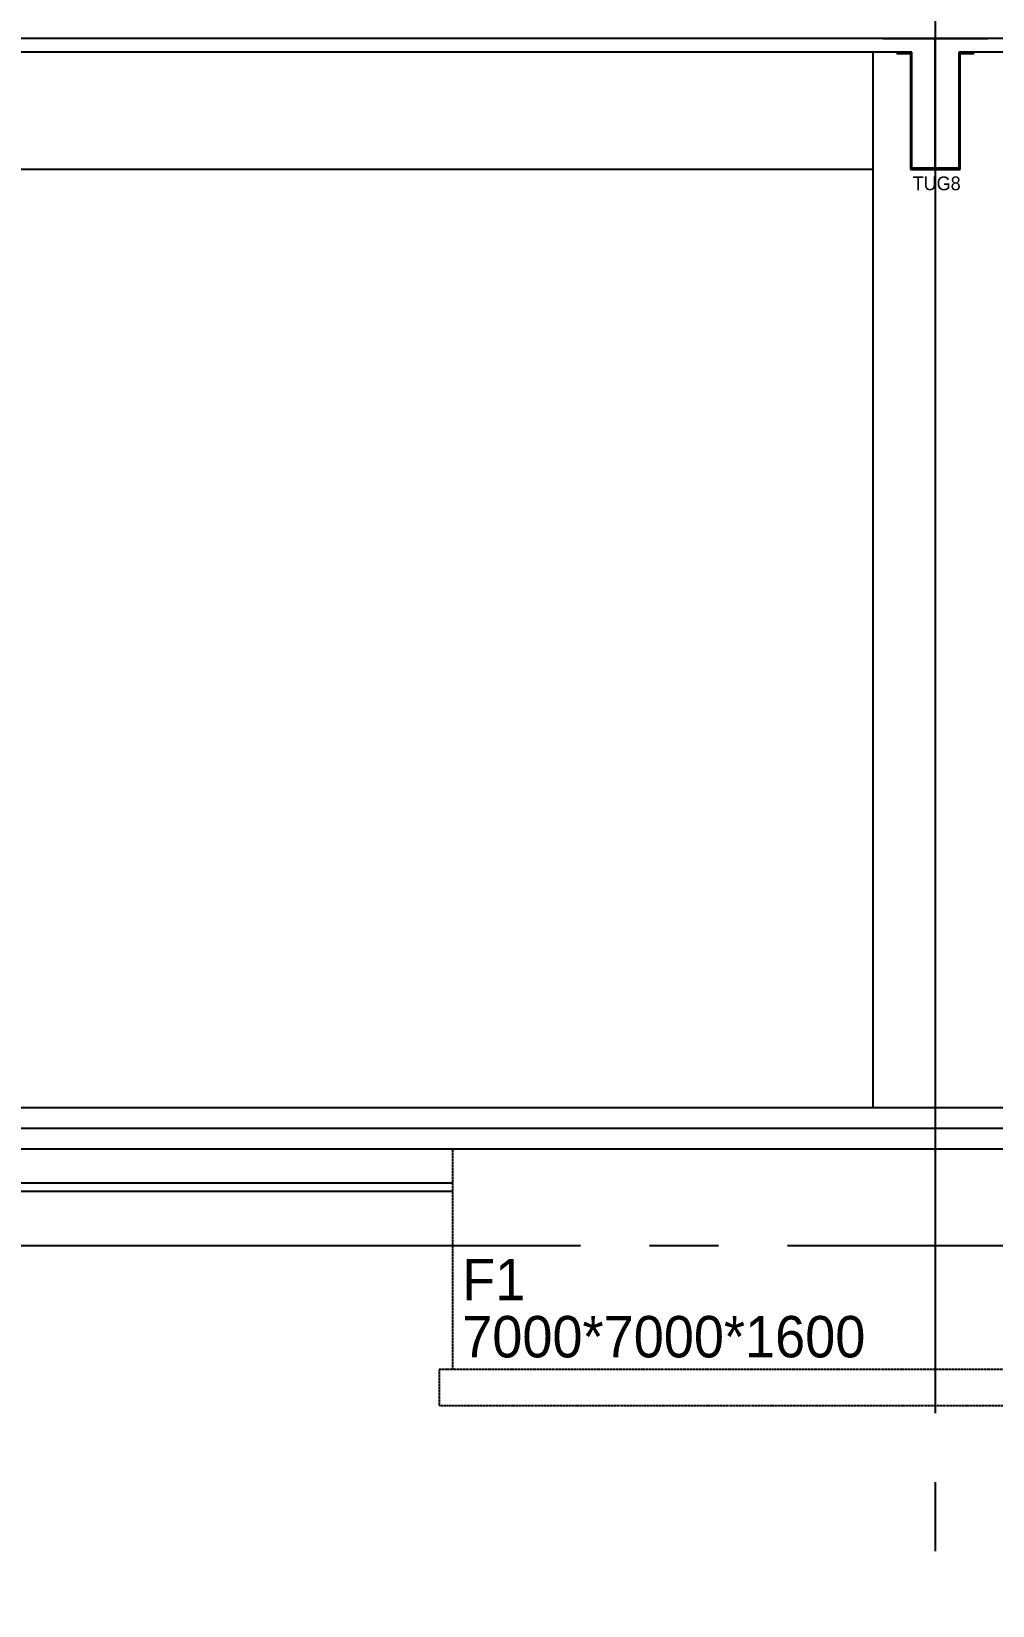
# Model space of a CAD drawing. Extents: x 152195838 to 323921156, y 365159662 to 730681027.
# Drawn here: x 161610950 to 161617922, y 365190452 to 365201863 of the extents above; entities that cross this region are included whole.
import ezdxf
from ezdxf.enums import TextEntityAlignment as Align

# ---------------------------------------------------------------- set-up
doc = ezdxf.new("R2010")
doc.units = 0
doc.header["$MEASUREMENT"] = 0
doc.linetypes.add('CEN', pattern=[63, 60, -1, 1, -1])
doc.linetypes.add('HIDDENX2', pattern=[0.75, 0.5, -0.25])
doc.layers.get('Defpoints').update_dxf_attribs({"linetype": 'CONTINUOUS'})
for name, color, linetype in [('4A.TEC CEN', 1, 'CEN'), ('4A.TEC 단열재', 252, 'CONTINUOUS'), ('4A.TEC 마감선 1', 6, 'CONTINUOUS'), ('4A.TEC 벽체 1', 2, 'CONTINUOUS'), ('ELE', 4, 'CONTINUOUS'), ('k-BESTO', 4, 'CONTINUOUS'), ('text', 3, 'CONTINUOUS'), ('㈜SE&C 기둥', 2, 'CONTINUOUS'), ('㈜SE&C 벽체 1', 2, 'CONTINUOUS'), ('㈜SE&C 벽체 4', 7, 'CONTINUOUS')]:
    doc.layers.add(name, color=color, linetype=linetype)
doc.layers.add('DEFPOINT', color=135, linetype='CONTINUOUS', plot=False)
doc.styles.add('돋움', font='')
doc.styles.get('돋움').set_extended_font_data('돋움')

# ---------------------------------------------------------------- blocks, each defined once
blk = doc.blocks.new('A$Cf60f2c28')
at = {"layer": 'Defpoints'}
for p, q in [((0, 1125), (760, 1125)), ((380, 175), (380, 1125))]:
    blk.add_line(p, q, dxfattribs=at)
at = {"layer": 'k-BESTO'}
for p, q in [((100, 1025), (100, 1015)), ((210, 1025), (100, 1025)), ((100, 1025), (100, 1025)), ((100, 1015), (200, 1015)), ((200, 1015), (200, 175)), ((210, 185), (210, 1025)), ((660, 1025), (550, 1025)), ((550, 1025), (550, 185)), ((560, 175), (560, 1015)), ((560, 1015), (660, 1015)), ((660, 1015), (660, 1025)), ((200, 175), (560, 175)), ((550, 185), (210, 185))]:
    blk.add_line(p, q, dxfattribs=at)
at = {"layer": 'DEFPOINT', "linetype": 'ByBlock', "style": '돋움'}
blk.add_text('TUG8', height=100, dxfattribs=at).set_placement((215, 74), align=Align.MIDDLE_LEFT)
blk = doc.blocks.new('zw$280B')
at = {"layer": '㈜SE&C 기둥', "color": 8, "ltscale": 0.5, "elevation": -1667}
blk.add_lwpolyline([(13050, 0), (13050, 7650)], dxfattribs=at)
at = {"layer": '㈜SE&C 벽체 1'}
for p, q in [((112200, 7750, -1667), (50, 7750, -1667)), ((13330, 7650, -1667), (670, 7650, -1667)), ((24330, 7650, -1667), (13670, 7650, -1667))]:
    blk.add_line(p, q, dxfattribs=at)
at = {"layer": '㈜SE&C 벽체 4'}
blk.add_line((13050, 6800, -1667), (950, 6800, -1667), dxfattribs=at)
at = {"layer": 'ELE'}
blk.add_blockref('A$Cf60f2c28', (13120, 6625, -1667), dxfattribs=at)
blk = doc.blocks.new('zw$F2B6')
at = {"layer": '㈜SE&C 벽체 4', "linetype": 'HIDDENX2', "flags": 128}
for points in [[(7100, 1860), (7100, 260), (100, 260), (100, 1860), (7100, 1860)], [(100, 260), (0, 260), (0, 0), (7200, 0), (7200, 260), (7100, 260)]]:
    blk.add_lwpolyline(points, dxfattribs=at)
at = {"layer": 'DEFPOINT', "linetype": 'ByBlock', "style": '돋움'}
for s, p in [('F1', (168, 912)), ('7000*7000*1600', (168, 498))]:
    blk.add_text(s, height=300, dxfattribs=at).set_placement(p, align=Align.MIDDLE_LEFT)

msp = doc.modelspace()

# ---------------------------------------------------------------- linework, layer by layer
at = {"layer": '4A.TEC CEN', "color": 8, "ltscale": 500}
for p, q in [((161553434.11, 365194063.33), (161784798.99, 365194063.33)), ((161553434.11, 365193063.33), (161784798.99, 365193063.33))]:
    msp.add_line(p, q, dxfattribs=at)
at = {"layer": '4A.TEC CEN', "color": 8, "ltscale": 500, "flags": 128}
msp.add_lwpolyline([(161617506.94, 365253346.04), (161617506.94, 365183761.87)], dxfattribs=at)
at = {"layer": '4A.TEC 단열재'}
msp.add_lwpolyline([(161604106.94, 365193913.33), (161644066.94, 365193913.33)], dxfattribs=at)
at = {"layer": '4A.TEC 마감선 1'}
msp.add_lwpolyline([(161604106.94, 365194063.33), (161644066.94, 365194063.33)], dxfattribs=at)
at = {"layer": '4A.TEC 벽체 1'}
msp.add_lwpolyline([(161604106.94, 365193763.33), (161694206.94, 365193763.33)], dxfattribs=at)
at = {"layer": '㈜SE&C 벽체 1'}
msp.add_line((161614006.94, 365193513.33), (161607006.94, 365193513.33), dxfattribs=at)
at = {"layer": '㈜SE&C 벽체 4'}
msp.add_line((161614006.94, 365193453.33), (161607006.94, 365193453.33), dxfattribs=at)

# ---------------------------------------------------------------- block references
at = {"layer": 'ELE'}
msp.add_blockref('zw$F2B6', (161613906.94, 365191903.33), dxfattribs=at)
at = {"layer": 'text'}
msp.add_blockref('zw$280B', (161604006.94, 365194063.33, 1666.67), dxfattribs=at)

doc.saveas('drawing.dxf')
